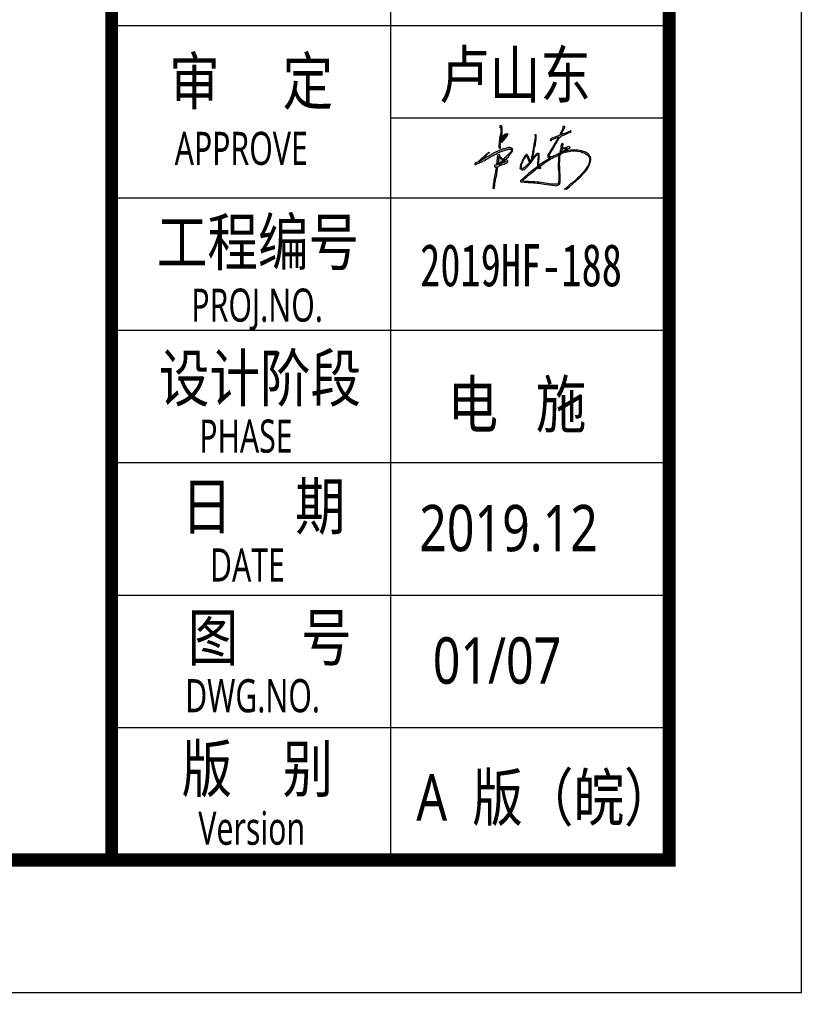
# Model space of a CAD drawing. Header units: inches. Extents: x -3272461 to -2504170, y 403793 to 1071042.
# Drawn here: x -2707951 to -2702044, y 909131 to 916476 of the extents above; entities that cross this region are included whole.
import ezdxf
from ezdxf.enums import TextEntityAlignment as Align

# ---------------------------------------------------------------- set-up
doc = ezdxf.new("R2010")
doc.units = ezdxf.units.IN
doc.header["$LTSCALE"] = 1000
doc.header["$MEASUREMENT"] = 0
doc.linetypes.add('LENGSHUI', pattern=[22, 20, -1, 0, -1])
doc.layers.get('0').update_dxf_attribs({"lineweight": 18})
for name, color, linetype, lineweight in [('0-TK', 4, 'Continuous', 18), ('00签名', 7, 'LENGSHUI', 18), ('PUB_TITLE', 153, 'Continuous', 18), ('图签文字', 4, 'Continuous', 18)]:
    doc.layers.add(name, color=color, linetype=linetype, lineweight=lineweight)
doc.styles.add('-黑体', font='', dxfattribs={"width": 0.7})
doc.styles.add('建筑图签-黑', font='', dxfattribs={"width": 0.7})
doc.styles.get('-黑体').set_extended_font_data('微软雅黑')
doc.styles.get('建筑图签-黑').set_extended_font_data('黑体')

msp = doc.modelspace()

# ---------------------------------------------------------------- hatches: boundary and pattern name
at = {"layer": '00签名', "linetype": 'Continuous'}
h = msp.add_hatch(color=256, dxfattribs=at)
edge = h.paths.add_edge_path(flags=0)
edge.add_arc((-2704318.8, 915508.4), 8.4, 162.8312, 244.10055, ccw=False)
edge.add_line((-2704326.8, 915510.9), (-2704326.8, 915527.9))
edge.add_line((-2704326.8, 915527.9), (-2704326.5, 915539.1))
edge.add_line((-2704326.5, 915539.1), (-2704326.5, 915554.2))
edge.add_line((-2704326.5, 915554.2), (-2704320, 915592.6))
edge.add_line((-2704320, 915592.6), (-2704313.9, 915623.6))
edge.add_line((-2704313.9, 915623.6), (-2704313.3, 915660.5))
edge.add_line((-2704313.3, 915660.5), (-2704315.4, 915662.6))
edge.add_line((-2704315.4, 915662.6), (-2704316.9, 915658.4))
edge.add_line((-2704316.9, 915658.4), (-2704320.6, 915658.9))
edge.add_line((-2704320.6, 915658.9), (-2704320.1, 915676.3))
edge.add_arc((-2704317.9, 915668.8), 7.79, 4.53423, 106.73752, ccw=False)
edge.add_line((-2704310.1, 915669.5), (-2704308.5, 915659.5))
edge.add_line((-2704308.5, 915659.5), (-2704309, 915619.4))
edge.add_line((-2704309, 915619.4), (-2704309, 915611))
edge.add_line((-2704309, 915611), (-2704313.3, 915593.1))
edge.add_line((-2704313.3, 915593.1), (-2704318, 915573.1))
edge.add_line((-2704318, 915573.1), (-2704318.1, 915571.8))
edge.add_line((-2704318.1, 915571.8), (-2704313.6, 915571.5))
edge.add_line((-2704313.6, 915571.5), (-2704309.7, 915581.5))
edge.add_line((-2704309.7, 915581.5), (-2704306.3, 915590.5))
edge.add_line((-2704306.3, 915590.5), (-2704301.4, 915596.7))
edge.add_line((-2704301.4, 915596.7), (-2704284.9, 915609.1))
edge.add_line((-2704284.9, 915609.1), (-2704268.6, 915614.8))
edge.add_line((-2704268.6, 915614.8), (-2704262.9, 915611.9))
edge.add_line((-2704262.9, 915611.9), (-2704268.8, 915595.7))
edge.add_line((-2704268.8, 915595.7), (-2704281.8, 915578.9))
edge.add_line((-2704281.8, 915578.9), (-2704298.3, 915561.3))
edge.add_line((-2704298.3, 915561.3), (-2704309.4, 915547.6))
edge.add_arc((-2704308.3, 915553.1), 5.57, 172.35772, 258.29772, ccw=False)
edge.add_line((-2704313.8, 915553.8), (-2704292.4, 915577.1))
edge.add_line((-2704292.4, 915577.1), (-2704287.7, 915584.6))
edge.add_line((-2704287.7, 915584.6), (-2704284.6, 915590))
edge.add_line((-2704284.6, 915590), (-2704282.5, 915594.4))
edge.add_line((-2704282.5, 915594.4), (-2704279.2, 915598.5))
edge.add_line((-2704279.2, 915598.5), (-2704275, 915601.6))
edge.add_line((-2704275, 915601.6), (-2704271.6, 915602.9))
edge.add_line((-2704271.6, 915602.9), (-2704272, 915604.1))
edge.add_line((-2704272, 915604.1), (-2704272.9, 915605))
edge.add_line((-2704272.9, 915605), (-2704274.7, 915605.5))
edge.add_line((-2704274.7, 915605.5), (-2704276.6, 915605.2))
edge.add_line((-2704276.6, 915605.2), (-2704278.9, 915603.8))
edge.add_line((-2704278.9, 915603.8), (-2704279.4, 915602.4))
edge.add_line((-2704279.4, 915602.4), (-2704280.7, 915600.8))
edge.add_line((-2704280.7, 915600.8), (-2704282.6, 915600.7))
edge.add_line((-2704282.6, 915600.7), (-2704285.6, 915600.7))
edge.add_line((-2704285.6, 915600.7), (-2704286.5, 915600.3))
edge.add_line((-2704286.5, 915600.3), (-2704286.5, 915599))
edge.add_line((-2704286.5, 915599), (-2704286.4, 915597.9))
edge.add_line((-2704286.4, 915597.9), (-2704287, 915596.7))
edge.add_line((-2704287, 915596.7), (-2704288.6, 915596.7))
edge.add_line((-2704288.6, 915596.7), (-2704290.2, 915596.9))
edge.add_line((-2704290.2, 915596.9), (-2704291.3, 915595.9))
edge.add_line((-2704291.3, 915595.9), (-2704292.7, 915593.6))
edge.add_line((-2704292.7, 915593.6), (-2704293.3, 915593.1))
edge.add_line((-2704293.3, 915593.1), (-2704294.3, 915592.2))
edge.add_line((-2704294.3, 915592.2), (-2704295.6, 915590.2))
edge.add_line((-2704295.6, 915590.2), (-2704297, 915589))
edge.add_line((-2704297, 915589), (-2704298.3, 915587.6))
edge.add_line((-2704298.3, 915587.6), (-2704299.3, 915586.5))
edge.add_line((-2704299.3, 915586.5), (-2704301.8, 915584.6))
edge.add_line((-2704301.8, 915584.6), (-2704302.8, 915583.3))
edge.add_line((-2704302.8, 915583.3), (-2704304.5, 915580.3))
edge.add_line((-2704304.5, 915580.3), (-2704305.1, 915579.3))
edge.add_line((-2704305.1, 915579.3), (-2704306.6, 915576.1))
edge.add_line((-2704306.6, 915576.1), (-2704307.8, 915572.3))
edge.add_line((-2704307.8, 915572.3), (-2704308.4, 915570.4))
edge.add_line((-2704308.4, 915570.4), (-2704308.7, 915568.4))
edge.add_line((-2704308.7, 915568.4), (-2704309.2, 915567.5))
edge.add_line((-2704309.2, 915567.5), (-2704320.2, 915567.2))
edge.add_line((-2704320.2, 915567.2), (-2704319.6, 915562.3))
edge.add_line((-2704319.6, 915562.3), (-2704319.9, 915558.2))
edge.add_line((-2704319.9, 915558.2), (-2704320.3, 915553.5))
edge.add_line((-2704320.3, 915553.5), (-2704320.1, 915551))
edge.add_line((-2704320.1, 915551), (-2704321.3, 915548.3))
edge.add_line((-2704321.3, 915548.3), (-2704321.9, 915546.5))
edge.add_line((-2704321.9, 915546.5), (-2704321, 915542.9))
edge.add_line((-2704321, 915542.9), (-2704320.8, 915540.8))
edge.add_line((-2704320.8, 915540.8), (-2704320.5, 915538.6))
edge.add_line((-2704320.5, 915538.6), (-2704320.1, 915536.8))
edge.add_line((-2704320.1, 915536.8), (-2704319.6, 915533.6))
edge.add_line((-2704319.6, 915533.6), (-2704320.1, 915530.6))
edge.add_line((-2704320.1, 915530.6), (-2704320.6, 915528.8))
edge.add_line((-2704320.6, 915528.8), (-2704321.9, 915526.4))
edge.add_line((-2704321.9, 915526.4), (-2704321.9, 915523.4))
edge.add_line((-2704321.9, 915523.4), (-2704321.9, 915520.7))
edge.add_line((-2704321.9, 915520.7), (-2704321.3, 915517.5))
edge.add_line((-2704321.3, 915517.5), (-2704321, 915513.5))
edge.add_line((-2704321, 915513.5), (-2704319.9, 915509.6))
edge.add_line((-2704319.9, 915509.6), (-2704319.7, 915505.6))
edge.add_line((-2704319.7, 915505.6), (-2704318.8, 915502.4))
edge.add_line((-2704318.8, 915502.4), (-2704319.9, 915501))
edge.add_line((-2704319.9, 915501), (-2704322.4, 915500.8))
for points in [[(-2703824.8, 915192.5), (-2703797.2, 915213.7), (-2703723.8, 915278.9), (-2703676.4, 915329.1), (-2703664.5, 915346.3), (-2703655.1, 915359), (-2703649.5, 915369.9), (-2703640.1, 915395), (-2703636.7, 915413), (-2703636, 915429.8), (-2703638.6, 915439.5), (-2703650, 915455), (-2703657, 915462.6), (-2703663.9, 915466.9), (-2703671.9, 915471.6), (-2703680.2, 915476.6), (-2703690.2, 915480.2), (-2703698.5, 915481.9), (-2703709.4, 915485.2), (-2703718.7, 915487.5), (-2703733.6, 915489.5), (-2703745.2, 915490.8), (-2703764.1, 915490.8), (-2703789.4, 915488.5), (-2703807.6, 915487.5), (-2703813.6, 915484.2), (-2703824.5, 915482.2), (-2703838.5, 915475.9), (-2703847.4, 915474.2), (-2703833.2, 915484.2), (-2703815.6, 915492.5), (-2703809.3, 915499.4), (-2703805, 915501.8), (-2703796.7, 915504.1), (-2703792, 915507.1), (-2703790.7, 915510.1), (-2703795.7, 915514.4), (-2703800.3, 915517.3), (-2703810.9, 915514.4), (-2703816.6, 915511.7), (-2703820.2, 915508.4), (-2703827.9, 915506.7), (-2703836.5, 915505.7), (-2703848.8, 915505.7), (-2703851.9, 915508.8), (-2703848.1, 915514.6), (-2703847.3, 915524.7), (-2703845.2, 915532.2), (-2703844.8, 915537.2), (-2703848.9, 915540.5), (-2703852.3, 915541.8), (-2703855.6, 915537.6), (-2703859, 915530.9), (-2703860.7, 915525.9), (-2703861.5, 915519.2), (-2703862.8, 915509.6), (-2703862.8, 915503.7), (-2703863.2, 915497.1), (-2703864.8, 915491.6), (-2703866.9, 915485.8), (-2703868.2, 915479.9), (-2703869.9, 915474.1), (-2703872.4, 915464.9), (-2703872.4, 915458.6), (-2703874.5, 915452.7), (-2703876.6, 915446), (-2703879.1, 915437.7), (-2703880.4, 915407.1), (-2703881.9, 915389.8), (-2703881.1, 915373.3), (-2703881.1, 915357.5), (-2703878.9, 915336.5), (-2703878.1, 915319.2), (-2703876.6, 915305.7), (-2703876.6, 915288.4), (-2703877.4, 915262.9), (-2703878.9, 915249.4), (-2703879.7, 915239.6), (-2703884.1, 915236.6), (-2703889.3, 915234), (-2703895.6, 915233.6), (-2703908.6, 915233.6), (-2703921.2, 915234), (-2703936, 915234), (-2703951.9, 915236.2), (-2703966.4, 915238.1), (-2704025.3, 915248.4), (-2704040.7, 915248.4), (-2704058, 915249.4), (-2704080.9, 915251.2), (-2704103.8, 915252.2), (-2704128.1, 915253.6), (-2704142.6, 915256.4), (-2704151.9, 915257.3), (-2704137.9, 915272.7), (-2704120.6, 915284.8), (-2704105.2, 915300.7), (-2704089.8, 915313.3), (-2704038.7, 915355.8), (-2704014.3, 915371.5), (-2703974.8, 915400.5), (-2703937.6, 915424.8), (-2703928.8, 915430), (-2703918.4, 915436.5), (-2703904.8, 915439.7), (-2703886.6, 915447.9), (-2703879.1, 915454), (-2703875.2, 915456.6), (-2703872.4, 915458), (-2703872.4, 915465.2), (-2703857.7, 915473.8), (-2703849.4, 915480.4), (-2703833, 915490.1), (-2703823.5, 915495.9), (-2703819.5, 915499.3), (-2703816.9, 915501.1), (-2703821.8, 915501.6), (-2703826.9, 915499.9), (-2703832.7, 915499.6), (-2703843.9, 915501.4), (-2703850.2, 915501.4), (-2703852.8, 915495), (-2703854.2, 915487), (-2703856.3, 915481.2), (-2703858.8, 915474.9), (-2703860.9, 915471.8), (-2703877.2, 915464.6), (-2703881.8, 915462), (-2703887.3, 915459.7), (-2703893, 915456.8), (-2703903.4, 915452.2), (-2703912.9, 915447.3), (-2703920.4, 915443.6), (-2703928.1, 915441), (-2703933.9, 915438.7), (-2703941.3, 915438.1), (-2703947.7, 915439.3), (-2703953.4, 915441), (-2703953.7, 915442.7), (-2703947.7, 915456.2), (-2703920.5, 915503.1), (-2703871.2, 915585.4), (-2703865.9, 915589.8), (-2703861.5, 915592), (-2703858.6, 915596.2), (-2703849.3, 915600.4), (-2703835.1, 915605.5), (-2703805.3, 915619.6), (-2703794.7, 915624.1), (-2703787.9, 915628.3), (-2703783.8, 915632.8), (-2703786.6, 915636), (-2703788.9, 915635.3), (-2703791.1, 915633.1), (-2703795, 915630.2), (-2703804.9, 915627.3), (-2703812, 915623.5), (-2703819.4, 915619.6), (-2703826.8, 915617.1), (-2703836.7, 915613.8), (-2703842.2, 915611.9), (-2703849.9, 915609.4), (-2703856.3, 915607.4), (-2703860.2, 915606.5), (-2703862.7, 915606.1), (-2703848.6, 915628.9), (-2703842.8, 915641.8), (-2703838.3, 915650.4), (-2703834.8, 915653), (-2703832.6, 915659.1), (-2703832.6, 915665.5), (-2703834.6, 915668.5), (-2703848.2, 915667.5), (-2703847.5, 915663.1), (-2703846, 915660.3), (-2703845.3, 915657.5), (-2703846.3, 915654), (-2703847.5, 915651.1), (-2703848.5, 915648.3), (-2703862.4, 915619.6), (-2703866.8, 915612.4), (-2703870.3, 915604.5), (-2703872.8, 915600.1), (-2703929.6, 915579.6), (-2703934.6, 915576.4), (-2703937.8, 915575.1), (-2703940, 915569.5), (-2703942.6, 915565.6), (-2703940.2, 915563.4), (-2703938.2, 915561.9), (-2703935.1, 915560.8), (-2703932.9, 915562.3), (-2703933.5, 915565.9), (-2703932, 915568.5), (-2703876.6, 915591.1), (-2703959.8, 915451.4), (-2703962.1, 915443.7), (-2703961.6, 915440.2), (-2703961.6, 915437.5), (-2703961.3, 915435), (-2703958.6, 915433.3), (-2703955.2, 915431.8), (-2703950.7, 915431.3), (-2703945, 915430.8), (-2703941.8, 915430.6), (-2703941.1, 915429.1), (-2703963.5, 915415.9), (-2703999.6, 915392.9), (-2704065.8, 915344.8), (-2704105.7, 915312.9), (-2704138.9, 915283.3), (-2704145.1, 915278.9), (-2704149.5, 915272.8), (-2704154.5, 915267.7), (-2704162.9, 915262.2), (-2704167.4, 915258.3), (-2704165.7, 915253.8), (-2704164, 915251), (-2704156.8, 915249.9), (-2704137.8, 915248.3), (-2704108.8, 915246.6), (-2704084.3, 915245.5), (-2704068.1, 915243.8), (-2704055.9, 915242.7), (-2704040.3, 915241), (-2704024.7, 915239.9), (-2704016.3, 915237.7), (-2704003.5, 915234.9), (-2703988.4, 915233.8), (-2703970.6, 915229.9), (-2703946.6, 915227.6), (-2703927.7, 915224.3), (-2703908.1, 915223.2), (-2703896.4, 915221), (-2703884.2, 915224.3), (-2703873.6, 915230.4), (-2703870.2, 915236.6), (-2703867.4, 915246.6), (-2703867.4, 915257.7), (-2703866.9, 915280), (-2703866.9, 915298.9), (-2703867.4, 915310.1), (-2703869.7, 915324.6), (-2703870.2, 915337.9), (-2703870.2, 915351.9), (-2703870.2, 915360.2), (-2703872.5, 915385.3), (-2703870.8, 915407), (-2703869.7, 915438.8), (-2703866.3, 915450.5), (-2703864.7, 915459.4), (-2703849.6, 915468.3), (-2703828.4, 915473.9), (-2703815.6, 915477.8), (-2703802.2, 915480), (-2703789.4, 915481.1), (-2703771, 915483.3), (-2703754.3, 915483.9), (-2703738.7, 915482.8), (-2703719.7, 915479.4), (-2703710.8, 915478.3), (-2703699.6, 915472.8), (-2703687.4, 915468.9), (-2703679, 915463.8), (-2703663.4, 915454.9), (-2703655, 915446), (-2703649.5, 915440.5), (-2703647.8, 915433.8), (-2703646.1, 915424.3), (-2703646.1, 915413.7), (-2703646.1, 915407), (-2703647.8, 915397), (-2703650.6, 915388.1), (-2703653.9, 915378.6), (-2703660.1, 915365.8), (-2703667.3, 915356.3), (-2703683.4, 915332.9), (-2703702.4, 915310.9), (-2703711.5, 915302.9), (-2703718.5, 915293.9), (-2703735.5, 915278.9), (-2703744.5, 915270.9), (-2703751.5, 915262.9), (-2703764.5, 915250.9), (-2703785.5, 915238.9), (-2703821.6, 915202.9), (-2703836.5, 915192.5)], [(-2704056.3, 915605.4), (-2704058, 915603.4), (-2704058, 915600.4), (-2704057.3, 915596.7), (-2704057, 915593.7), (-2704057, 915589.7), (-2704057, 915586.7), (-2704057, 915583), (-2704057.3, 915577.6), (-2704058.3, 915571.9), (-2704059, 915567.9), (-2704059.3, 915564.9), (-2704060.3, 915560.9), (-2704061, 915556.9), (-2704062.3, 915550.8), (-2704063.7, 915545.8), (-2704064.7, 915541.5), (-2704065.3, 915536.8), (-2704065.3, 915531.7), (-2704065.3, 915527.4), (-2704066.3, 915523), (-2704067.3, 915518.3), (-2704068.4, 915513), (-2704068.7, 915510), (-2704069.4, 915506.3), (-2704070, 915500.9), (-2704071.7, 915496.6), (-2704072, 915493.2), (-2704072.4, 915488.9), (-2704073, 915485.2), (-2704075, 915475.8), (-2704076.2, 915470.4), (-2704076.2, 915466.2), (-2704076.8, 915460.7), (-2704078, 915454.1), (-2704079.2, 915446.9), (-2704082.8, 915439.7), (-2704082.8, 915431.9), (-2704083.4, 915425.2), (-2704085.2, 915418.6), (-2704088.2, 915412), (-2704088.2, 915407.8), (-2704090.7, 915404.8), (-2704093.1, 915409.6), (-2704095.5, 915414.4), (-2704098.5, 915421), (-2704102.7, 915428.9), (-2704105.1, 915435.5), (-2704109.3, 915443.9), (-2704114.7, 915452.3), (-2704117.1, 915456.5), (-2704118.9, 915457.7), (-2704122.6, 915455.9), (-2704126.8, 915452.3), (-2704131.6, 915448.1), (-2704136.4, 915441.5), (-2704140.6, 915434.9), (-2704143.6, 915429.5), (-2704147.8, 915422.2), (-2704150.9, 915417.4), (-2704153.9, 915410.8), (-2704157.5, 915402.4), (-2704159.9, 915395.2), (-2704162.9, 915387.9), (-2704165.9, 915381.3), (-2704166.5, 915377.1), (-2704168.9, 915371.1), (-2704170.1, 915366.3), (-2704170.1, 915362.1), (-2704171.9, 915355.5), (-2704169.5, 915349.4), (-2704162.9, 915346.4), (-2704160.5, 915342.8), (-2704153.9, 915342.2), (-2704148.4, 915342.2), (-2704143.6, 915342.8), (-2704137.6, 915344.6), (-2704129.2, 915350.6), (-2704122.6, 915358.5), (-2704108.7, 915371.7), (-2704096.7, 915386.1), (-2704088.2, 915394), (-2704075.6, 915410.8), (-2704071.4, 915419.8), (-2704066.6, 915427.1), (-2704056.9, 915440.3), (-2704047.9, 915448.7), (-2704041.9, 915454.7), (-2704034.1, 915457.1), (-2704033.5, 915454.1), (-2704033.5, 915446.9), (-2704033.5, 915439.1), (-2704034.7, 915430.1), (-2704035.3, 915421.6), (-2704036.5, 915413.2), (-2704037.1, 915403.6), (-2704038.9, 915395.8), (-2704038.9, 915389.8), (-2704038.9, 915381.9), (-2704039.5, 915371.7), (-2704039.5, 915365.1), (-2704039.5, 915362.1), (-2704038.9, 915359.7), (-2704034.1, 915355.5), (-2704031.1, 915353.1), (-2704025.6, 915351.3), (-2704021.4, 915350), (-2704020.2, 915350), (-2704019, 915350), (-2704021.4, 915352.5), (-2704019, 915352.5), (-2704014.8, 915352.5), (-2704012.4, 915353.1), (-2704012.4, 915357.3), (-2704016.6, 915357.3), (-2704020.2, 915357.3), (-2704024.4, 915359.1), (-2704026.8, 915365.1), (-2704028.1, 915369.9), (-2704028.1, 915374.7), (-2704028.1, 915380.7), (-2704027.4, 915386.1), (-2704027.4, 915396.4), (-2704027.4, 915403), (-2704027.4, 915407.8), (-2704025.6, 915424), (-2704025.6, 915431.3), (-2704025, 915447.5), (-2704025, 915452.9), (-2704026.8, 915461.3), (-2704028.1, 915465), (-2704031.1, 915465.6), (-2704033.5, 915465.6), (-2704037.7, 915465.6), (-2704041.3, 915465), (-2704044.9, 915462.5), (-2704047.3, 915460.1), (-2704049.1, 915458.9), (-2704054.5, 915453.5), (-2704056.3, 915451.1), (-2704057.5, 915449.3), (-2704061.2, 915444.5), (-2704065.4, 915439.7), (-2704065.4, 915438.5), (-2704068.4, 915434.3), (-2704071.4, 915430.1), (-2704073.8, 915427.1), (-2704075.6, 915424.6), (-2704078.6, 915421), (-2704081, 915417.4), (-2704082.8, 915410.8), (-2704085.2, 915406.6), (-2704090.7, 915399.4), (-2704094.9, 915395.8), (-2704099.1, 915392.8), (-2704103.3, 915389.2), (-2704109.9, 915383.7), (-2704112.9, 915380.1), (-2704119.6, 915374.1), (-2704130.4, 915364.5), (-2704135.8, 915359.1), (-2704140.6, 915356.7), (-2704146.6, 915353.1), (-2704149.7, 915351.3), (-2704153.3, 915350.6), (-2704155.7, 915350.6), (-2704157.5, 915354.3), (-2704159.9, 915356.7), (-2704161.1, 915359.1), (-2704161.7, 915361.5), (-2704161.1, 915365.1), (-2704158.7, 915365.7), (-2704159.3, 915372.3), (-2704159.9, 915376.5), (-2704159.3, 915380.7), (-2704156.9, 915384.9), (-2704155.1, 915388.5), (-2704153.3, 915394.6), (-2704150.3, 915400), (-2704148.4, 915404.2), (-2704147.2, 915408.4), (-2704143.6, 915414.4), (-2704140.6, 915421), (-2704137.6, 915425.8), (-2704134.6, 915426.4), (-2704132.8, 915433.7), (-2704130.4, 915439.1), (-2704126.2, 915442.7), (-2704120.2, 915446.3), (-2704117.1, 915445.7), (-2704115.9, 915442.7), (-2704115.9, 915437.9), (-2704115.3, 915433.7), (-2704113.5, 915428.9), (-2704111.1, 915425.2), (-2704108.7, 915422.2), (-2704108.7, 915417.4), (-2704107.5, 915413.2), (-2704105.7, 915410.8), (-2704104.5, 915407.8), (-2704102.7, 915403.6), (-2704102.1, 915398.8), (-2704099.1, 915398.2), (-2704097.3, 915398.2), (-2704093.5, 915397.2), (-2704090.7, 915399.4), (-2704085.7, 915406.1), (-2704082.8, 915410.8), (-2704082.1, 915413.3), (-2704081.3, 915417.4), (-2704078.6, 915421), (-2704075.6, 915424.6), (-2704077.8, 915428.3), (-2704076.4, 915432.1), (-2704076, 915433), (-2704073.3, 915442.4), (-2704071.4, 915446.5), (-2704071, 915451), (-2704069.7, 915455.6), (-2704069.3, 915459.3), (-2704068.3, 915465.6), (-2704066.7, 915471.9), (-2704066.6, 915475.8), (-2704065.1, 915482), (-2704063.7, 915485.7), (-2704063.3, 915492.2), (-2704062.7, 915501), (-2704061, 915510), (-2704059.4, 915515.3), (-2704056.7, 915522.3), (-2704054.7, 915533.2), (-2704054.2, 915542.8), (-2704053.8, 915548.7), (-2704051.7, 915553.3), (-2704050.5, 915561.6), (-2704048.4, 915570.4), (-2704048.8, 915583.8), (-2704047.6, 915593.4), (-2704047.6, 915601.3), (-2704047.6, 915605.1)], [(-2704416.7, 915458.3), (-2704418.3, 915460.3), (-2704423.5, 915461.1), (-2704425.9, 915460.3), (-2704426.7, 915457.1), (-2704429.9, 915452.7), (-2704431.9, 915449.1), (-2704437.1, 915445.9), (-2704440.3, 915443.5), (-2704444.7, 915439.9), (-2704447.9, 915436.3), (-2704450.3, 915434.3), (-2704454.3, 915431.2), (-2704457.1, 915428.8), (-2704462.7, 915424), (-2704461.3, 915425.7), (-2704465.3, 915421.2), (-2704469.8, 915418), (-2704473.4, 915414.9), (-2704475.2, 915412.2), (-2704478.3, 915410), (-2704481.9, 915405.9), (-2704484.2, 915404.1), (-2704487.7, 915401.9), (-2704492.2, 915399.2), (-2704499.9, 915396.5), (-2704504.4, 915394.7), (-2704507.1, 915392.9), (-2704510.2, 915390.2), (-2704511.5, 915388.4), (-2704512.4, 915385.7), (-2704512.4, 915382.6), (-2704508.4, 915380.3), (-2704501.7, 915382.6), (-2704497.2, 915386.2), (-2704490.4, 915388), (-2704479.2, 915390.7), (-2704475.6, 915394.7), (-2704469.8, 915397.8), (-2704463.5, 915400.1), (-2704455, 915404.1), (-2704447.8, 915408.2), (-2704433.4, 915412.2), (-2704427.6, 915418), (-2704419, 915424.8), (-2704405.1, 915431.1), (-2704399.7, 915435.1), (-2704392.6, 915439.6), (-2704379.5, 915446.8), (-2704372.3, 915449.9), (-2704360.7, 915456.2), (-2704347.6, 915462.9), (-2704340.5, 915466.5), (-2704335.5, 915469.6), (-2704330.1, 915472.3), (-2704319.8, 915477.7), (-2704305.9, 915483.1), (-2704289.7, 915487.6), (-2704282.5, 915490.3), (-2704274, 915492.5), (-2704269.1, 915493.4), (-2704262.8, 915495.2), (-2704256.9, 915496.1), (-2704249.8, 915496.1), (-2704239.9, 915496.1), (-2704234.9, 915495.2), (-2704234, 915490.7), (-2704235.8, 915485.3), (-2704238.5, 915480), (-2704242.1, 915474.6), (-2704246.6, 915468.7), (-2704249.8, 915465.2), (-2704253.8, 915461.1), (-2704258.7, 915457.5), (-2704262.3, 915453.5), (-2704269.1, 915447.7), (-2704271.3, 915445.4), (-2704274.9, 915441.4), (-2704277.6, 915438.7), (-2704281.2, 915435.5), (-2704287, 915430.6), (-2704291.1, 915426.1), (-2704295.1, 915420.7), (-2704301.8, 915422.5), (-2704304.1, 915424.9), (-2704306.9, 915427.3), (-2704310.7, 915431.3), (-2704315.6, 915436.2), (-2704319.8, 915439.5), (-2704323.8, 915443.5), (-2704322.9, 915448.1), (-2704323.8, 915453.7), (-2704328.6, 915453.9), (-2704334.2, 915453.9), (-2704338.4, 915453), (-2704340.4, 915449), (-2704340.6, 915446.8), (-2704341.7, 915441.7), (-2704342.8, 915435.5), (-2704343.5, 915432.4), (-2704343.9, 915428.9), (-2704343.9, 915424.9), (-2704343.9, 915420.7), (-2704344.8, 915416.5), (-2704345.2, 915411.2), (-2704345, 915407.4), (-2704345, 915403.4), (-2704345.2, 915399.4), (-2704346.3, 915393.7), (-2704347, 915389), (-2704347.5, 915377.7), (-2704348.7, 915375.7), (-2704351.5, 915375.7), (-2704357, 915375.7), (-2704360.2, 915376.9), (-2704361.8, 915376.9), (-2704363, 915374.1), (-2704363, 915370.9), (-2704362.2, 915367.3), (-2704361.8, 915363.8), (-2704359, 915361.4), (-2704355, 915360.6), (-2704352.7, 915360.2), (-2704347.9, 915362.6), (-2704350.6, 915349.9), (-2704352.1, 915344.9), (-2704352.1, 915339.9), (-2704354.6, 915333.9), (-2704355.3, 915326.4), (-2704355.9, 915322), (-2704358.1, 915315.4), (-2704359.3, 915311.4), (-2704360.3, 915305.7), (-2704360.5, 915299.4), (-2704362.5, 915293.1), (-2704363.6, 915285.9), (-2704365.6, 915276.5), (-2704367.6, 915271.3), (-2704368, 915264.2), (-2704368, 915257.5), (-2704369.2, 915250.4), (-2704370.8, 915245.6), (-2704371.5, 915240.5), (-2704372.3, 915232.2), (-2704373.5, 915222.7), (-2704373.9, 915218), (-2704374.3, 915211.6), (-2704374.7, 915205.7), (-2704374.7, 915203.3), (-2704371.9, 915202.6), (-2704369.2, 915201.8), (-2704367.2, 915201.8), (-2704363.6, 915202.2), (-2704362.1, 915204.9), (-2704362.8, 915206.9), (-2704362.8, 915210.9), (-2704362.1, 915216.4), (-2704360.5, 915221.9), (-2704361.7, 915228.2), (-2704360.1, 915234.6), (-2704358.1, 915249.2), (-2704358.1, 915256.3), (-2704355.7, 915263), (-2704353.8, 915276.1), (-2704349.8, 915285.5), (-2704349, 915290.7), (-2704347.4, 915296.2), (-2704346.6, 915302.9), (-2704345.8, 915308.9), (-2704344.7, 915318.7), (-2704343.9, 915326.3), (-2704343.9, 915331.4), (-2704340.3, 915348), (-2704339.9, 915356.3), (-2704338.3, 915362.2), (-2704336.7, 915364.6), (-2704333.2, 915368.5), (-2704328.8, 915370.1), (-2704319.3, 915373.3), (-2704312.6, 915376.1), (-2704300.8, 915380.8), (-2704290.9, 915384.7), (-2704283.4, 915388.7), (-2704274.7, 915392.3), (-2704268.7, 915395.8), (-2704266, 915399.4), (-2704261.6, 915404.5), (-2704261.6, 915407.7), (-2704264.4, 915412), (-2704268.3, 915415.2), (-2704270.3, 915416.8), (-2704275.8, 915418.3), (-2704279, 915418.3), (-2704282.2, 915418.3), (-2704287.7, 915416.8), (-2704291.3, 915413.2), (-2704292.5, 915411.6), (-2704293.2, 915410.4), (-2704290.5, 915408.5), (-2704287.7, 915407.3), (-2704285.3, 915406.1), (-2704281, 915406.1), (-2704278.6, 915407.7), (-2704277.4, 915407.7), (-2704276.2, 915406.9), (-2704275.8, 915405.7), (-2704279.8, 915403.7), (-2704281.8, 915402.5), (-2704284.1, 915401.3), (-2704288.5, 915399.4), (-2704293.2, 915397), (-2704295.6, 915396.2), (-2704299.6, 915394.6), (-2704303.1, 915393), (-2704306.3, 915391.9), (-2704311.4, 915387.9), (-2704315, 915385.5), (-2704317.4, 915384), (-2704320.5, 915382.4), (-2704323.7, 915380.8), (-2704326.1, 915380), (-2704328.8, 915378.8), (-2704327.6, 915380.5), (-2704324.7, 915382.6), (-2704321.9, 915385.1), (-2704320.2, 915386.3), (-2704312.1, 915392), (-2704308.6, 915395.1), (-2704304.4, 915397.9), (-2704300.6, 915401.1), (-2704295.7, 915405.3), (-2704294.3, 915408.4), (-2704298.5, 915413.3), (-2704301.6, 915415.4), (-2704305.5, 915417.9), (-2704309.7, 915420.3), (-2704313.5, 915424.2), (-2704316.7, 915427.3), (-2704320.2, 915430.8), (-2704324, 915434.3), (-2704326.5, 915436.8), (-2704330, 915441), (-2704331.4, 915441), (-2704331.4, 915436.8), (-2704332.1, 915432.2), (-2704332.8, 915427), (-2704333.5, 915423.5), (-2704333.8, 915417.5), (-2704333.8, 915411.6), (-2704334.2, 915406.7), (-2704335.2, 915400.7), (-2704335.6, 915396.2), (-2704336.6, 915391.3), (-2704337.3, 915388.5), (-2704337.7, 915387.1), (-2704335.9, 915384.3), (-2704335.6, 915382.5), (-2704335.9, 915381.1), (-2704332.8, 915386), (-2704326.1, 915393.7), (-2704322.6, 915397.2), (-2704316.7, 915397.9), (-2704309, 915403.9), (-2704306.5, 915407), (-2704303.7, 915409.8), (-2704301.6, 915413), (-2704300.6, 915414.4), (-2704293.2, 915408.1), (-2704281.7, 915420), (-2704257.9, 915438.6), (-2704254.4, 915445.1), (-2704251.5, 915450), (-2704247, 915456.5), (-2704240.6, 915463.4), (-2704233.6, 915470.9), (-2704230.1, 915477.8), (-2704227.2, 915483.7), (-2704226.2, 915488.2), (-2704225.2, 915496.6), (-2704226.7, 915500.6), (-2704231.1, 915503.1), (-2704238.1, 915506.5), (-2704240.1, 915508), (-2704245, 915509), (-2704255.4, 915509), (-2704262.4, 915508), (-2704267.3, 915506.5), (-2704280.7, 915501.6), (-2704286.7, 915500.6), (-2704296.1, 915498.6), (-2704302.1, 915496.1), (-2704311.5, 915493.2), (-2704322.9, 915489.7), (-2704327.4, 915487.7), (-2704331.3, 915485.2), (-2704338.3, 915481.3), (-2704347.7, 915477.3), (-2704351.7, 915475.8), (-2704356.6, 915474.3), (-2704360.6, 915472.8), (-2704366.5, 915468.4), (-2704372.5, 915464.9), (-2704377.5, 915461.9), (-2704382.9, 915459), (-2704388.9, 915455.5), (-2704394.8, 915453), (-2704403.7, 915446.1), (-2704408.2, 915444.1), (-2704413.2, 915442.1), (-2704424.6, 915437.6), (-2704430.5, 915432.2), (-2704435, 915429.7), (-2704439.5, 915426.7), (-2704441.9, 915425.3), (-2704448.9, 915421.3), (-2704454.3, 915418.8), (-2704460.3, 915414.8), (-2704465.7, 915410.9), (-2704469.7, 915408.9), (-2704476.2, 915404.9), (-2704481.1, 915402), (-2704459.8, 915418.3), (-2704449.4, 915427.7), (-2704444.9, 915431.2), (-2704439.5, 915435.2)], [(-2704410.7, 915467.7), (-2704410.7, 915469.7), (-2704410.9, 915471.7), (-2704409, 915473.2), (-2704406.7, 915474.3), (-2704404.9, 915474.3), (-2704402.9, 915472.4), (-2704402.3, 915471), (-2704402.3, 915469.1), (-2704403.2, 915467), (-2704405.7, 915466.4), (-2704407.4, 915466.4), (-2704409.6, 915465.3)]]:
    msp.add_hatch(color=256, dxfattribs=at).paths.add_polyline_path(points, flags=0)

# ---------------------------------------------------------------- linework, layer by layer
at = {"layer": '0-TK'}
msp.add_lwpolyline([(-2707253.8, 910130.6, 96, 96, 0), (-2707253.8, 950130.6, 96, 96, 0)], format="xyseb", dxfattribs=at)
at = {"layer": '00签名', "linetype": 'Continuous'}
msp.add_lwpolyline([(-2704322.4, 915500.8, -0.370255), (-2704326.8, 915510.9), (-2704326.8, 915527.9), (-2704326.5, 915539.1), (-2704326.5, 915554.2), (-2704320, 915592.6), (-2704313.9, 915623.6), (-2704313.3, 915660.5), (-2704315.4, 915662.6), (-2704316.9, 915658.4), (-2704320.6, 915658.9), (-2704320.1, 915676.3, -0.478065), (-2704310.1, 915669.5), (-2704308.5, 915659.5), (-2704309, 915619.4), (-2704309, 915611), (-2704313.3, 915593.1), (-2704318, 915573.1), (-2704318.1, 915571.8), (-2704313.6, 915571.5), (-2704309.7, 915581.5), (-2704306.3, 915590.5), (-2704301.4, 915596.7), (-2704284.9, 915609.1), (-2704268.6, 915614.8), (-2704262.9, 915611.9), (-2704268.8, 915595.7), (-2704281.8, 915578.9), (-2704298.3, 915561.3), (-2704309.4, 915547.6, -0.393608), (-2704313.8, 915553.8), (-2704292.4, 915577.1), (-2704287.7, 915584.6), (-2704284.6, 915590), (-2704282.5, 915594.4), (-2704279.2, 915598.5), (-2704275, 915601.6), (-2704271.6, 915602.9), (-2704272, 915604.1), (-2704272.9, 915605), (-2704274.7, 915605.5), (-2704276.6, 915605.2), (-2704278.9, 915603.8), (-2704279.4, 915602.4), (-2704280.7, 915600.8), (-2704282.6, 915600.7), (-2704285.6, 915600.7), (-2704286.5, 915600.3), (-2704286.5, 915599), (-2704286.4, 915597.9), (-2704287, 915596.7), (-2704288.6, 915596.7), (-2704290.2, 915596.9), (-2704291.3, 915595.9), (-2704292.7, 915593.6), (-2704293.3, 915593.1), (-2704294.3, 915592.2), (-2704295.6, 915590.2), (-2704297, 915589), (-2704298.3, 915587.6), (-2704299.3, 915586.5), (-2704301.8, 915584.6), (-2704302.8, 915583.3), (-2704304.5, 915580.3), (-2704305.1, 915579.3), (-2704306.6, 915576.1), (-2704307.8, 915572.3), (-2704308.4, 915570.4), (-2704308.7, 915568.4), (-2704309.2, 915567.5), (-2704320.2, 915567.2), (-2704319.6, 915562.3), (-2704319.9, 915558.2), (-2704320.3, 915553.5), (-2704320.1, 915551), (-2704321.3, 915548.3), (-2704321.9, 915546.5), (-2704321, 915542.9), (-2704320.8, 915540.8), (-2704320.5, 915538.6), (-2704320.1, 915536.8), (-2704319.6, 915533.6), (-2704320.1, 915530.6), (-2704320.6, 915528.8), (-2704321.9, 915526.4), (-2704321.9, 915523.4), (-2704321.9, 915520.7), (-2704321.3, 915517.5), (-2704321, 915513.5), (-2704319.9, 915509.6), (-2704319.7, 915505.6), (-2704318.8, 915502.4), (-2704319.9, 915501)], format="xyb", close=True, dxfattribs=at)
msp.add_lwpolyline([(-2703824.8, 915192.5), (-2703797.2, 915213.7), (-2703723.8, 915278.9), (-2703676.4, 915329.1), (-2703664.5, 915346.3), (-2703655.1, 915359), (-2703649.5, 915369.9), (-2703640.1, 915395), (-2703636.7, 915413), (-2703636, 915429.8), (-2703638.6, 915439.5), (-2703650, 915455), (-2703657, 915462.6), (-2703663.9, 915466.9), (-2703671.9, 915471.6), (-2703680.2, 915476.6), (-2703690.2, 915480.2), (-2703698.5, 915481.9), (-2703709.4, 915485.2), (-2703718.7, 915487.5), (-2703733.6, 915489.5), (-2703745.2, 915490.8), (-2703764.1, 915490.8), (-2703789.4, 915488.5), (-2703807.6, 915487.5), (-2703813.6, 915484.2), (-2703824.5, 915482.2), (-2703838.5, 915475.9), (-2703847.4, 915474.2), (-2703833.2, 915484.2), (-2703815.6, 915492.5), (-2703809.3, 915499.4), (-2703805, 915501.8), (-2703796.7, 915504.1), (-2703792, 915507.1), (-2703790.7, 915510.1), (-2703795.7, 915514.4), (-2703800.3, 915517.3), (-2703810.9, 915514.4), (-2703816.6, 915511.7), (-2703820.2, 915508.4), (-2703827.9, 915506.7), (-2703836.5, 915505.7), (-2703848.8, 915505.7), (-2703851.9, 915508.8), (-2703848.1, 915514.6), (-2703847.3, 915524.7), (-2703845.2, 915532.2), (-2703844.8, 915537.2), (-2703848.9, 915540.5), (-2703852.3, 915541.8), (-2703855.6, 915537.6), (-2703859, 915530.9), (-2703860.7, 915525.9), (-2703861.5, 915519.2), (-2703862.8, 915509.6), (-2703862.8, 915503.7), (-2703863.2, 915497.1), (-2703864.8, 915491.6), (-2703866.9, 915485.8), (-2703868.2, 915479.9), (-2703869.9, 915474.1), (-2703872.4, 915464.9), (-2703872.4, 915458.6), (-2703874.5, 915452.7), (-2703876.6, 915446), (-2703879.1, 915437.7), (-2703880.4, 915407.1), (-2703881.9, 915389.8), (-2703881.1, 915373.3), (-2703881.1, 915357.5), (-2703878.9, 915336.5), (-2703878.1, 915319.2), (-2703876.6, 915305.7), (-2703876.6, 915288.4), (-2703877.4, 915262.9), (-2703878.9, 915249.4), (-2703879.7, 915239.6), (-2703884.1, 915236.6), (-2703889.3, 915234), (-2703895.6, 915233.6), (-2703908.6, 915233.6), (-2703921.2, 915234), (-2703936, 915234), (-2703951.9, 915236.2), (-2703966.4, 915238.1), (-2704025.3, 915248.4), (-2704040.7, 915248.4), (-2704058, 915249.4), (-2704080.9, 915251.2), (-2704103.8, 915252.2), (-2704128.1, 915253.6), (-2704142.6, 915256.4), (-2704151.9, 915257.3), (-2704137.9, 915272.7), (-2704120.6, 915284.8), (-2704105.2, 915300.7), (-2704089.8, 915313.3), (-2704038.7, 915355.8), (-2704014.3, 915371.5), (-2703974.8, 915400.5), (-2703937.6, 915424.8), (-2703928.8, 915430), (-2703918.4, 915436.5), (-2703904.8, 915439.7), (-2703886.6, 915447.9), (-2703879.1, 915454), (-2703875.2, 915456.6), (-2703872.4, 915458), (-2703872.4, 915465.2), (-2703857.7, 915473.8), (-2703849.4, 915480.4), (-2703833, 915490.1), (-2703823.5, 915495.9), (-2703819.5, 915499.3), (-2703816.9, 915501.1), (-2703821.8, 915501.6), (-2703826.9, 915499.9), (-2703832.7, 915499.6), (-2703843.9, 915501.4), (-2703850.2, 915501.4), (-2703852.8, 915495), (-2703854.2, 915487), (-2703856.3, 915481.2), (-2703858.8, 915474.9), (-2703860.9, 915471.8), (-2703877.2, 915464.6), (-2703881.8, 915462), (-2703887.3, 915459.7), (-2703893, 915456.8), (-2703903.4, 915452.2), (-2703912.9, 915447.3), (-2703920.4, 915443.6), (-2703928.1, 915441), (-2703933.9, 915438.7), (-2703941.3, 915438.1), (-2703947.7, 915439.3), (-2703953.4, 915441), (-2703953.7, 915442.7), (-2703947.7, 915456.2), (-2703920.5, 915503.1), (-2703871.2, 915585.4), (-2703865.9, 915589.8), (-2703861.5, 915592), (-2703858.6, 915596.2), (-2703849.3, 915600.4), (-2703835.1, 915605.5), (-2703805.3, 915619.6), (-2703794.7, 915624.1), (-2703787.9, 915628.3), (-2703783.8, 915632.8), (-2703786.6, 915636), (-2703788.9, 915635.3), (-2703791.1, 915633.1), (-2703795, 915630.2), (-2703804.9, 915627.3), (-2703812, 915623.5), (-2703819.4, 915619.6), (-2703826.8, 915617.1), (-2703836.7, 915613.8), (-2703842.2, 915611.9), (-2703849.9, 915609.4), (-2703856.3, 915607.4), (-2703860.2, 915606.5), (-2703862.7, 915606.1), (-2703848.6, 915628.9), (-2703842.8, 915641.8), (-2703838.3, 915650.4), (-2703834.8, 915653), (-2703832.6, 915659.1), (-2703832.6, 915665.5), (-2703834.6, 915668.5), (-2703848.2, 915667.5), (-2703847.5, 915663.1), (-2703846, 915660.3), (-2703845.3, 915657.5), (-2703846.3, 915654), (-2703847.5, 915651.1), (-2703848.5, 915648.3), (-2703862.4, 915619.6), (-2703866.8, 915612.4), (-2703870.3, 915604.5), (-2703872.8, 915600.1), (-2703929.6, 915579.6), (-2703934.6, 915576.4), (-2703937.8, 915575.1), (-2703940, 915569.5), (-2703942.6, 915565.6), (-2703940.2, 915563.4), (-2703938.2, 915561.9), (-2703935.1, 915560.8), (-2703932.9, 915562.3), (-2703933.5, 915565.9), (-2703932, 915568.5), (-2703876.6, 915591.1), (-2703959.8, 915451.4), (-2703962.1, 915443.7), (-2703961.6, 915440.2), (-2703961.6, 915437.5), (-2703961.3, 915435), (-2703958.6, 915433.3), (-2703955.2, 915431.8), (-2703950.7, 915431.3), (-2703945, 915430.8), (-2703941.8, 915430.6), (-2703941.1, 915429.1), (-2703963.5, 915415.9), (-2703999.6, 915392.9), (-2704065.8, 915344.8), (-2704105.7, 915312.9), (-2704138.9, 915283.3), (-2704145.1, 915278.9), (-2704149.5, 915272.8), (-2704154.5, 915267.7), (-2704162.9, 915262.2), (-2704167.4, 915258.3), (-2704165.7, 915253.8), (-2704164, 915251), (-2704156.8, 915249.9), (-2704137.8, 915248.3), (-2704108.8, 915246.6), (-2704084.3, 915245.5), (-2704068.1, 915243.8), (-2704055.9, 915242.7), (-2704040.3, 915241), (-2704024.7, 915239.9), (-2704016.3, 915237.7), (-2704003.5, 915234.9), (-2703988.4, 915233.8), (-2703970.6, 915229.9), (-2703946.6, 915227.6), (-2703927.7, 915224.3), (-2703908.1, 915223.2), (-2703896.4, 915221), (-2703884.2, 915224.3), (-2703873.6, 915230.4), (-2703870.2, 915236.6), (-2703867.4, 915246.6), (-2703867.4, 915257.7), (-2703866.9, 915280), (-2703866.9, 915298.9), (-2703867.4, 915310.1), (-2703869.7, 915324.6), (-2703870.2, 915337.9), (-2703870.2, 915351.9), (-2703870.2, 915360.2), (-2703872.5, 915385.3), (-2703870.8, 915407), (-2703869.7, 915438.8), (-2703866.3, 915450.5), (-2703864.7, 915459.4), (-2703849.6, 915468.3), (-2703828.4, 915473.9), (-2703815.6, 915477.8), (-2703802.2, 915480), (-2703789.4, 915481.1), (-2703771, 915483.3), (-2703754.3, 915483.9), (-2703738.7, 915482.8), (-2703719.7, 915479.4), (-2703710.8, 915478.3), (-2703699.6, 915472.8), (-2703687.4, 915468.9), (-2703679, 915463.8), (-2703663.4, 915454.9), (-2703655, 915446), (-2703649.5, 915440.5), (-2703647.8, 915433.8), (-2703646.1, 915424.3), (-2703646.1, 915413.7), (-2703646.1, 915407), (-2703647.8, 915397), (-2703650.6, 915388.1), (-2703653.9, 915378.6), (-2703660.1, 915365.8), (-2703667.3, 915356.3), (-2703683.4, 915332.9), (-2703702.4, 915310.9), (-2703711.5, 915302.9), (-2703718.5, 915293.9), (-2703735.5, 915278.9), (-2703744.5, 915270.9), (-2703751.5, 915262.9), (-2703764.5, 915250.9), (-2703785.5, 915238.9), (-2703821.6, 915202.9), (-2703836.5, 915192.5)], dxfattribs=at)
for points in [[(-2704056.3, 915605.4), (-2704058, 915603.4), (-2704058, 915600.4), (-2704057.3, 915596.7), (-2704057, 915593.7), (-2704057, 915589.7), (-2704057, 915586.7), (-2704057, 915583), (-2704057.3, 915577.6), (-2704058.3, 915571.9), (-2704059, 915567.9), (-2704059.3, 915564.9), (-2704060.3, 915560.9), (-2704061, 915556.9), (-2704062.3, 915550.8), (-2704063.7, 915545.8), (-2704064.7, 915541.5), (-2704065.3, 915536.8), (-2704065.3, 915531.7), (-2704065.3, 915527.4), (-2704066.3, 915523), (-2704067.3, 915518.3), (-2704068.4, 915513), (-2704068.7, 915510), (-2704069.4, 915506.3), (-2704070, 915500.9), (-2704071.7, 915496.6), (-2704072, 915493.2), (-2704072.4, 915488.9), (-2704073, 915485.2), (-2704075, 915475.8), (-2704076.2, 915470.4), (-2704076.2, 915466.2), (-2704076.8, 915460.7), (-2704078, 915454.1), (-2704079.2, 915446.9), (-2704082.8, 915439.7), (-2704082.8, 915431.9), (-2704083.4, 915425.2), (-2704085.2, 915418.6), (-2704088.2, 915412), (-2704088.2, 915407.8), (-2704090.7, 915404.8), (-2704093.1, 915409.6), (-2704095.5, 915414.4), (-2704098.5, 915421), (-2704102.7, 915428.9), (-2704105.1, 915435.5), (-2704109.3, 915443.9), (-2704114.7, 915452.3), (-2704117.1, 915456.5), (-2704118.9, 915457.7), (-2704122.6, 915455.9), (-2704126.8, 915452.3), (-2704131.6, 915448.1), (-2704136.4, 915441.5), (-2704140.6, 915434.9), (-2704143.6, 915429.5), (-2704147.8, 915422.2), (-2704150.9, 915417.4), (-2704153.9, 915410.8), (-2704157.5, 915402.4), (-2704159.9, 915395.2), (-2704162.9, 915387.9), (-2704165.9, 915381.3), (-2704166.5, 915377.1), (-2704168.9, 915371.1), (-2704170.1, 915366.3), (-2704170.1, 915362.1), (-2704171.9, 915355.5), (-2704169.5, 915349.4), (-2704162.9, 915346.4), (-2704160.5, 915342.8), (-2704153.9, 915342.2), (-2704148.4, 915342.2), (-2704143.6, 915342.8), (-2704137.6, 915344.6), (-2704129.2, 915350.6), (-2704122.6, 915358.5), (-2704108.7, 915371.7), (-2704096.7, 915386.1), (-2704088.2, 915394), (-2704075.6, 915410.8), (-2704071.4, 915419.8), (-2704066.6, 915427.1), (-2704056.9, 915440.3), (-2704047.9, 915448.7), (-2704041.9, 915454.7), (-2704034.1, 915457.1), (-2704033.5, 915454.1), (-2704033.5, 915446.9), (-2704033.5, 915439.1), (-2704034.7, 915430.1), (-2704035.3, 915421.6), (-2704036.5, 915413.2), (-2704037.1, 915403.6), (-2704038.9, 915395.8), (-2704038.9, 915389.8), (-2704038.9, 915381.9), (-2704039.5, 915371.7), (-2704039.5, 915365.1), (-2704039.5, 915362.1), (-2704038.9, 915359.7), (-2704034.1, 915355.5), (-2704031.1, 915353.1), (-2704025.6, 915351.3), (-2704021.4, 915350), (-2704020.2, 915350), (-2704019, 915350), (-2704021.4, 915352.5), (-2704019, 915352.5), (-2704014.8, 915352.5), (-2704012.4, 915353.1), (-2704012.4, 915357.3), (-2704016.6, 915357.3), (-2704020.2, 915357.3), (-2704024.4, 915359.1), (-2704026.8, 915365.1), (-2704028.1, 915369.9), (-2704028.1, 915374.7), (-2704028.1, 915380.7), (-2704027.4, 915386.1), (-2704027.4, 915396.4), (-2704027.4, 915403), (-2704027.4, 915407.8), (-2704025.6, 915424), (-2704025.6, 915431.3), (-2704025, 915447.5), (-2704025, 915452.9), (-2704026.8, 915461.3), (-2704028.1, 915465), (-2704031.1, 915465.6), (-2704033.5, 915465.6), (-2704037.7, 915465.6), (-2704041.3, 915465), (-2704044.9, 915462.5), (-2704047.3, 915460.1), (-2704049.1, 915458.9), (-2704054.5, 915453.5), (-2704056.3, 915451.1), (-2704057.5, 915449.3), (-2704061.2, 915444.5), (-2704065.4, 915439.7), (-2704065.4, 915438.5), (-2704068.4, 915434.3), (-2704071.4, 915430.1), (-2704073.8, 915427.1), (-2704075.6, 915424.6), (-2704078.6, 915421), (-2704081, 915417.4), (-2704082.8, 915410.8), (-2704085.2, 915406.6), (-2704090.7, 915399.4), (-2704094.9, 915395.8), (-2704099.1, 915392.8), (-2704103.3, 915389.2), (-2704109.9, 915383.7), (-2704112.9, 915380.1), (-2704119.6, 915374.1), (-2704130.4, 915364.5), (-2704135.8, 915359.1), (-2704140.6, 915356.7), (-2704146.6, 915353.1), (-2704149.7, 915351.3), (-2704153.3, 915350.6), (-2704155.7, 915350.6), (-2704157.5, 915354.3), (-2704159.9, 915356.7), (-2704161.1, 915359.1), (-2704161.7, 915361.5), (-2704161.1, 915365.1), (-2704158.7, 915365.7), (-2704159.3, 915372.3), (-2704159.9, 915376.5), (-2704159.3, 915380.7), (-2704156.9, 915384.9), (-2704155.1, 915388.5), (-2704153.3, 915394.6), (-2704150.3, 915400), (-2704148.4, 915404.2), (-2704147.2, 915408.4), (-2704143.6, 915414.4), (-2704140.6, 915421), (-2704137.6, 915425.8), (-2704134.6, 915426.4), (-2704132.8, 915433.7), (-2704130.4, 915439.1), (-2704126.2, 915442.7), (-2704120.2, 915446.3), (-2704117.1, 915445.7), (-2704115.9, 915442.7), (-2704115.9, 915437.9), (-2704115.3, 915433.7), (-2704113.5, 915428.9), (-2704111.1, 915425.2), (-2704108.7, 915422.2), (-2704108.7, 915417.4), (-2704107.5, 915413.2), (-2704105.7, 915410.8), (-2704104.5, 915407.8), (-2704102.7, 915403.6), (-2704102.1, 915398.8), (-2704099.1, 915398.2), (-2704097.3, 915398.2), (-2704093.5, 915397.2), (-2704090.7, 915399.4), (-2704085.7, 915406.1), (-2704082.8, 915410.8), (-2704082.1, 915413.3), (-2704081.3, 915417.4), (-2704078.6, 915421), (-2704075.6, 915424.6), (-2704077.8, 915428.3), (-2704076.4, 915432.1), (-2704076, 915433), (-2704073.3, 915442.4), (-2704071.4, 915446.5), (-2704071, 915451), (-2704069.7, 915455.6), (-2704069.3, 915459.3), (-2704068.3, 915465.6), (-2704066.7, 915471.9), (-2704066.6, 915475.8), (-2704065.1, 915482), (-2704063.7, 915485.7), (-2704063.3, 915492.2), (-2704062.7, 915501), (-2704061, 915510), (-2704059.4, 915515.3), (-2704056.7, 915522.3), (-2704054.7, 915533.2), (-2704054.2, 915542.8), (-2704053.8, 915548.7), (-2704051.7, 915553.3), (-2704050.5, 915561.6), (-2704048.4, 915570.4), (-2704048.8, 915583.8), (-2704047.6, 915593.4), (-2704047.6, 915601.3), (-2704047.6, 915605.1)], [(-2704416.7, 915458.3), (-2704418.3, 915460.3), (-2704423.5, 915461.1), (-2704425.9, 915460.3), (-2704426.7, 915457.1), (-2704429.9, 915452.7), (-2704431.9, 915449.1), (-2704437.1, 915445.9), (-2704440.3, 915443.5), (-2704444.7, 915439.9), (-2704447.9, 915436.3), (-2704450.3, 915434.3), (-2704454.3, 915431.2), (-2704457.1, 915428.8), (-2704462.7, 915424), (-2704461.3, 915425.7), (-2704465.3, 915421.2), (-2704469.8, 915418), (-2704473.4, 915414.9), (-2704475.2, 915412.2), (-2704478.3, 915410), (-2704481.9, 915405.9), (-2704484.2, 915404.1), (-2704487.7, 915401.9), (-2704492.2, 915399.2), (-2704499.9, 915396.5), (-2704504.4, 915394.7), (-2704507.1, 915392.9), (-2704510.2, 915390.2), (-2704511.5, 915388.4), (-2704512.4, 915385.7), (-2704512.4, 915382.6), (-2704508.4, 915380.3), (-2704501.7, 915382.6), (-2704497.2, 915386.2), (-2704490.4, 915388), (-2704479.2, 915390.7), (-2704475.6, 915394.7), (-2704469.8, 915397.8), (-2704463.5, 915400.1), (-2704455, 915404.1), (-2704447.8, 915408.2), (-2704433.4, 915412.2), (-2704427.6, 915418), (-2704419, 915424.8), (-2704405.1, 915431.1), (-2704399.7, 915435.1), (-2704392.6, 915439.6), (-2704379.5, 915446.8), (-2704372.3, 915449.9), (-2704360.7, 915456.2), (-2704347.6, 915462.9), (-2704340.5, 915466.5), (-2704335.5, 915469.6), (-2704330.1, 915472.3), (-2704319.8, 915477.7), (-2704305.9, 915483.1), (-2704289.7, 915487.6), (-2704282.5, 915490.3), (-2704274, 915492.5), (-2704269.1, 915493.4), (-2704262.8, 915495.2), (-2704256.9, 915496.1), (-2704249.8, 915496.1), (-2704239.9, 915496.1), (-2704234.9, 915495.2), (-2704234, 915490.7), (-2704235.8, 915485.3), (-2704238.5, 915480), (-2704242.1, 915474.6), (-2704246.6, 915468.7), (-2704249.8, 915465.2), (-2704253.8, 915461.1), (-2704258.7, 915457.5), (-2704262.3, 915453.5), (-2704269.1, 915447.7), (-2704271.3, 915445.4), (-2704274.9, 915441.4), (-2704277.6, 915438.7), (-2704281.2, 915435.5), (-2704287, 915430.6), (-2704291.1, 915426.1), (-2704295.1, 915420.7), (-2704301.8, 915422.5), (-2704304.1, 915424.9), (-2704306.9, 915427.3), (-2704310.7, 915431.3), (-2704315.6, 915436.2), (-2704319.8, 915439.5), (-2704323.8, 915443.5), (-2704322.9, 915448.1), (-2704323.8, 915453.7), (-2704328.6, 915453.9), (-2704334.2, 915453.9), (-2704338.4, 915453), (-2704340.4, 915449), (-2704340.6, 915446.8), (-2704341.7, 915441.7), (-2704342.8, 915435.5), (-2704343.5, 915432.4), (-2704343.9, 915428.9), (-2704343.9, 915424.9), (-2704343.9, 915420.7), (-2704344.8, 915416.5), (-2704345.2, 915411.2), (-2704345, 915407.4), (-2704345, 915403.4), (-2704345.2, 915399.4), (-2704346.3, 915393.7), (-2704347, 915389), (-2704347.5, 915377.7), (-2704348.7, 915375.7), (-2704351.5, 915375.7), (-2704357, 915375.7), (-2704360.2, 915376.9), (-2704361.8, 915376.9), (-2704363, 915374.1), (-2704363, 915370.9), (-2704362.2, 915367.3), (-2704361.8, 915363.8), (-2704359, 915361.4), (-2704355, 915360.6), (-2704352.7, 915360.2), (-2704347.9, 915362.6), (-2704350.6, 915349.9), (-2704352.1, 915344.9), (-2704352.1, 915339.9), (-2704354.6, 915333.9), (-2704355.3, 915326.4), (-2704355.9, 915322), (-2704358.1, 915315.4), (-2704359.3, 915311.4), (-2704360.3, 915305.7), (-2704360.5, 915299.4), (-2704362.5, 915293.1), (-2704363.6, 915285.9), (-2704365.6, 915276.5), (-2704367.6, 915271.3), (-2704368, 915264.2), (-2704368, 915257.5), (-2704369.2, 915250.4), (-2704370.8, 915245.6), (-2704371.5, 915240.5), (-2704372.3, 915232.2), (-2704373.5, 915222.7), (-2704373.9, 915218), (-2704374.3, 915211.6), (-2704374.7, 915205.7), (-2704374.7, 915203.3), (-2704371.9, 915202.6), (-2704369.2, 915201.8), (-2704367.2, 915201.8), (-2704363.6, 915202.2), (-2704362.1, 915204.9), (-2704362.8, 915206.9), (-2704362.8, 915210.9), (-2704362.1, 915216.4), (-2704360.5, 915221.9), (-2704361.7, 915228.2), (-2704360.1, 915234.6), (-2704358.1, 915249.2), (-2704358.1, 915256.3), (-2704355.7, 915263), (-2704353.8, 915276.1), (-2704349.8, 915285.5), (-2704349, 915290.7), (-2704347.4, 915296.2), (-2704346.6, 915302.9), (-2704345.8, 915308.9), (-2704344.7, 915318.7), (-2704343.9, 915326.3), (-2704343.9, 915331.4), (-2704340.3, 915348), (-2704339.9, 915356.3), (-2704338.3, 915362.2), (-2704336.7, 915364.6), (-2704333.2, 915368.5), (-2704328.8, 915370.1), (-2704319.3, 915373.3), (-2704312.6, 915376.1), (-2704300.8, 915380.8), (-2704290.9, 915384.7), (-2704283.4, 915388.7), (-2704274.7, 915392.3), (-2704268.7, 915395.8), (-2704266, 915399.4), (-2704261.6, 915404.5), (-2704261.6, 915407.7), (-2704264.4, 915412), (-2704268.3, 915415.2), (-2704270.3, 915416.8), (-2704275.8, 915418.3), (-2704279, 915418.3), (-2704282.2, 915418.3), (-2704287.7, 915416.8), (-2704291.3, 915413.2), (-2704292.5, 915411.6), (-2704293.2, 915410.4), (-2704290.5, 915408.5), (-2704287.7, 915407.3), (-2704285.3, 915406.1), (-2704281, 915406.1), (-2704278.6, 915407.7), (-2704277.4, 915407.7), (-2704276.2, 915406.9), (-2704275.8, 915405.7), (-2704279.8, 915403.7), (-2704281.8, 915402.5), (-2704284.1, 915401.3), (-2704288.5, 915399.4), (-2704293.2, 915397), (-2704295.6, 915396.2), (-2704299.6, 915394.6), (-2704303.1, 915393), (-2704306.3, 915391.9), (-2704311.4, 915387.9), (-2704315, 915385.5), (-2704317.4, 915384), (-2704320.5, 915382.4), (-2704323.7, 915380.8), (-2704326.1, 915380), (-2704328.8, 915378.8), (-2704327.6, 915380.5), (-2704324.7, 915382.6), (-2704321.9, 915385.1), (-2704320.2, 915386.3), (-2704312.1, 915392), (-2704308.6, 915395.1), (-2704304.4, 915397.9), (-2704300.6, 915401.1), (-2704295.7, 915405.3), (-2704294.3, 915408.4), (-2704298.5, 915413.3), (-2704301.6, 915415.4), (-2704305.5, 915417.9), (-2704309.7, 915420.3), (-2704313.5, 915424.2), (-2704316.7, 915427.3), (-2704320.2, 915430.8), (-2704324, 915434.3), (-2704326.5, 915436.8), (-2704330, 915441), (-2704331.4, 915441), (-2704331.4, 915436.8), (-2704332.1, 915432.2), (-2704332.8, 915427), (-2704333.5, 915423.5), (-2704333.8, 915417.5), (-2704333.8, 915411.6), (-2704334.2, 915406.7), (-2704335.2, 915400.7), (-2704335.6, 915396.2), (-2704336.6, 915391.3), (-2704337.3, 915388.5), (-2704337.7, 915387.1), (-2704335.9, 915384.3), (-2704335.6, 915382.5), (-2704335.9, 915381.1), (-2704332.8, 915386), (-2704326.1, 915393.7), (-2704322.6, 915397.2), (-2704316.7, 915397.9), (-2704309, 915403.9), (-2704306.5, 915407), (-2704303.7, 915409.8), (-2704301.6, 915413), (-2704300.6, 915414.4), (-2704293.2, 915408.1), (-2704281.7, 915420), (-2704257.9, 915438.6), (-2704254.4, 915445.1), (-2704251.5, 915450), (-2704247, 915456.5), (-2704240.6, 915463.4), (-2704233.6, 915470.9), (-2704230.1, 915477.8), (-2704227.2, 915483.7), (-2704226.2, 915488.2), (-2704225.2, 915496.6), (-2704226.7, 915500.6), (-2704231.1, 915503.1), (-2704238.1, 915506.5), (-2704240.1, 915508), (-2704245, 915509), (-2704255.4, 915509), (-2704262.4, 915508), (-2704267.3, 915506.5), (-2704280.7, 915501.6), (-2704286.7, 915500.6), (-2704296.1, 915498.6), (-2704302.1, 915496.1), (-2704311.5, 915493.2), (-2704322.9, 915489.7), (-2704327.4, 915487.7), (-2704331.3, 915485.2), (-2704338.3, 915481.3), (-2704347.7, 915477.3), (-2704351.7, 915475.8), (-2704356.6, 915474.3), (-2704360.6, 915472.8), (-2704366.5, 915468.4), (-2704372.5, 915464.9), (-2704377.5, 915461.9), (-2704382.9, 915459), (-2704388.9, 915455.5), (-2704394.8, 915453), (-2704403.7, 915446.1), (-2704408.2, 915444.1), (-2704413.2, 915442.1), (-2704424.6, 915437.6), (-2704430.5, 915432.2), (-2704435, 915429.7), (-2704439.5, 915426.7), (-2704441.9, 915425.3), (-2704448.9, 915421.3), (-2704454.3, 915418.8), (-2704460.3, 915414.8), (-2704465.7, 915410.9), (-2704469.7, 915408.9), (-2704476.2, 915404.9), (-2704481.1, 915402), (-2704459.8, 915418.3), (-2704449.4, 915427.7), (-2704444.9, 915431.2), (-2704439.5, 915435.2)], [(-2704410.7, 915467.7), (-2704410.7, 915469.7), (-2704410.9, 915471.7), (-2704409, 915473.2), (-2704406.7, 915474.3), (-2704404.9, 915474.3), (-2704402.9, 915472.4), (-2704402.3, 915471), (-2704402.3, 915469.1), (-2704403.2, 915467), (-2704405.7, 915466.4), (-2704407.4, 915466.4), (-2704409.6, 915465.3)]]:
    msp.add_lwpolyline(points, close=True, dxfattribs=at)
at = {"layer": 'PUB_TITLE'}
for p, q in [((-2705149.1, 922914.7), (-2705149.1, 910130.6)), ((-2707253.8, 916430.6), (-2703044.3, 916430.6)), ((-2705149.1, 915734.5), (-2703044.3, 915734.5)), ((-2707253.8, 915130.6), (-2703044.3, 915130.6)), ((-2707253.8, 914130.6), (-2703044.3, 914130.6)), ((-2707253.8, 913130.6), (-2703044.3, 913130.6)), ((-2707253.8, 912130.6), (-2703044.3, 912130.6)), ((-2707253.8, 911130.6), (-2703044.3, 911130.6)), ((-2707253.8, 910130.6), (-2703044.3, 910130.6))]:
    msp.add_line(p, q, dxfattribs=at)
msp.add_lwpolyline([(-2702044.3, 909130.6), (-2702044.3, 951130.6), (-2761444.3, 951130.6), (-2761444.3, 909130.6)], close=True, dxfattribs=at)
msp.add_lwpolyline([(-2703044.3, 910130.6, 100, 100, 0), (-2703044.3, 950130.6, 100, 100, 0), (-2758944.3, 950130.6, 100, 100, 0), (-2758944.3, 910130.6, 100, 100, 0)], format="xyseb", close=True, dxfattribs=at)

# ---------------------------------------------------------------- texts
at = {"style": '-黑体'}
for s, height, width, p in [('卢山东', 350, 0.8, (-2704781.3, 916058.3)), ('工程编号', 350, 0.8, (-2706913.2, 914795.9)), ('PROJ.NO.', 250, 0.7, (-2706652.3, 914319.6)), ('设计阶段', 350, 0.8, (-2706898.1, 913768.4)), ('PHASE', 250, 0.7, (-2706592.5, 913331)), ('DATE', 250, 0.7, (-2706512, 912358)), ('DWG.NO.', 250, 0.7, (-2706698.9, 911371.2)), ('Version', 250, 0.7, (-2706599.8, 910371.1))]:
    msp.add_text(s, height=height, dxfattribs=dict(at, width=width)).set_placement(p, align=Align.MIDDLE_LEFT)
for s, height, width, p in [('APPROVE', 250, 0.7, (-2706778.6, 915378)), ('01/07', 350, 0.8, (-2704829.2, 911462))]:
    msp.add_text(s, height=height, dxfattribs=dict(at, width=width)).set_placement(p)
at = {"color": 1, "style": '-黑体', "width": 0.8}
msp.add_text('2019.12', height=350, dxfattribs=at).set_placement((-2704931.6, 912462))
at = {"char_height": 350, "style": '-黑体'}
for s, insert, width, attachment_point in [('{\\W0.8;审     定}', (-2706819.6, 915794.4), 1893.578, 7), ('{\\W0.8;电   施}', (-2704717.8, 913356.8), 1560.153, 7), ('{\\W0.8;日     期}', (-2706726.4, 912781.5), 1810.579, 4), ('{\\W0.8;图     号}', (-2706061.6, 911792.2), 1885.349, 5), ('{\\W0.8;版    别}', (-2706154.1, 910799.8), 1720.068, 5), ('{\\W0.8;A  版（皖）}', (-2704953.4, 910382.4), 2571.516, 7)]:
    msp.add_mtext(s, dxfattribs=dict(at, insert=insert, width=width, attachment_point=attachment_point))
at = {"layer": '图签文字', "color": 1, "style": '建筑图签-黑', "width": 0.7}
msp.add_text('2019HF-188', height=320, dxfattribs=at).set_placement((-2704924.5, 914462))

doc.saveas('drawing.dxf')
